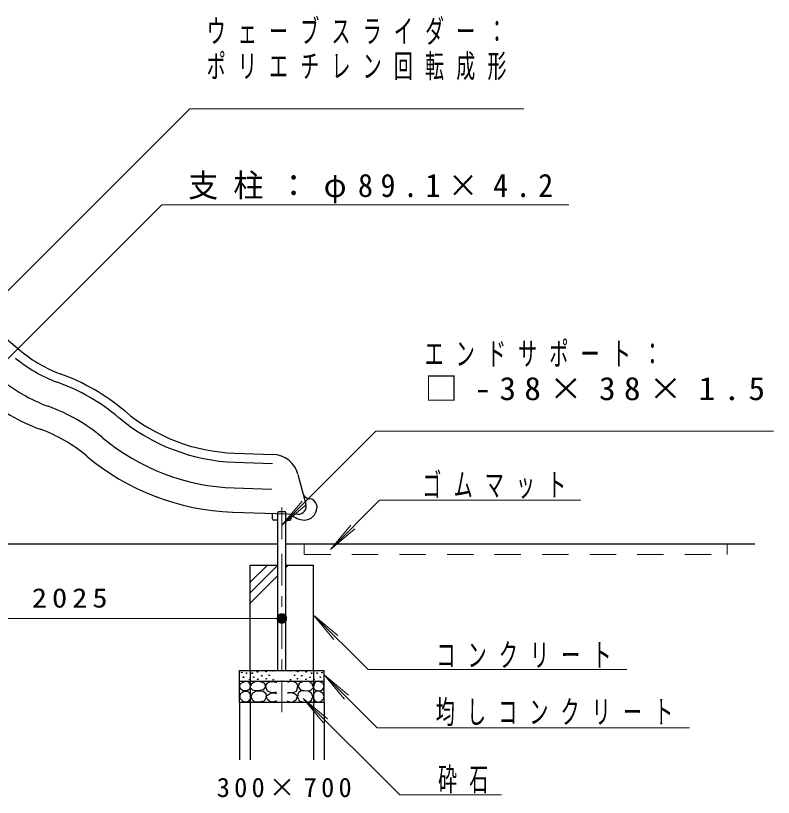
# Model space of a CAD drawing. Units: millimetres on the paper, scale 1:50. Extents: x -365 to 0, y 0 to 257.
# Drawn here: x -215.4 to -143.7, y 94.8 to 168.8 of the extents above; entities that cross this region are included whole.
import ezdxf

# ---------------------------------------------------------------- set-up
doc = ezdxf.new("R2010")
doc.units = ezdxf.units.MM
doc.linetypes.add('USER1', pattern=[4.5, 2.5, -2])
doc.linetypes.add('USER2', pattern=[6, 3, -1, 1, -1])
doc.layers.add('LY_1', color=7, linetype='Continuous', lineweight=13)
doc.styles.add('ＭＳ ゴシック', font='')
doc.styles.get('ＭＳ ゴシック').set_extended_font_data('MS Gothic')

# ---------------------------------------------------------------- blocks, each defined once
blk = doc.blocks.new('filled_dot')
at = {"color": 0, "linetype": 'Continuous', "lineweight": -2, "const_width": 1.25}
blk.add_lwpolyline([(-0.625, 0, 1), (0.625, 0, 1)], format="xyb", close=True, dxfattribs=at)

msp = doc.modelspace()

# ---------------------------------------------------------------- linework, layer by layer
at = {"layer": 'LY_1'}
for p, q in [((-198.894, 159.963), (-220.692, 138.165)), ((-198.894, 159.963), (-167.285, 159.963)), ((-201.532, 150.865), (-230.67, 121.727)), ((-201.532, 150.865), (-163.034, 150.865)), ((-181.272, 129.428), (-190.17, 120.53)), ((-181.272, 129.428), (-143.666, 129.428)), ((-180.933, 122.894), (-185.577, 118.251)), ((-180.933, 122.894), (-161.873, 122.894)), ((-190.17, 120.53), (-188.242, 122.828)), ((-190.17, 120.53), (-187.872, 122.458)), ((-185.577, 118.251), (-183.649, 120.549)), ((-185.577, 118.251), (-183.279, 120.179)), ((-193.17, 115.129), (-191.53, 116.769)), ((-193.17, 114.139), (-190.551, 116.757)), ((-189.788, 116.53), (-189.55, 116.769)), ((-193.17, 113.149), (-190.551, 115.767)), ((-187.17, 112.026), (-185.241, 109.728)), ((-187.17, 112.026), (-184.872, 110.098)), ((-182.011, 106.868), (-187.17, 112.026)), ((-190.17, 111.707), (-230.67, 111.707)), ((-182.011, 106.868), (-157.544, 106.868)), ((-186.17, 106.371), (-184.241, 104.073)), ((-186.17, 106.371), (-183.872, 104.442)), ((-181.162, 101.363), (-186.17, 106.371)), ((-188.151, 104.138), (-186.223, 101.84)), ((-188.151, 104.138), (-185.853, 102.209)), ((-179.019, 95.005), (-188.151, 104.138)), ((-181.162, 101.363), (-151.61, 101.363)), ((-179.019, 95.005), (-169.392, 95.005))]:
    msp.add_line(p, q, dxfattribs=at)
at = {"layer": 'LY_1', "lineweight": 25}
for p, q in [((-216.836, 138.689), (-214.822, 136.999)), ((-194.644, 127.362), (-191.019, 127.235)), ((-194.587, 126.499), (-191.049, 126.376)), ((-188.654, 125.354), (-187.896, 122.525)), ((-194.672, 124.061), (-191.134, 123.937)), ((-186.87, 122.391), (-186.87, 122.148)), ((-194.839, 121.785), (-188.657, 121.569)), ((-191.05, 121.149), (-191.05, 121.549)), ((-190.551, 121.179), (-190.551, 121.741)), ((-190.55, 121.149), (-190.55, 121.635)), ((-190.451, 121.841), (-189.889, 121.841)), ((-189.79, 121.149), (-189.79, 121.609)), ((-189.789, 121.179), (-189.789, 121.741)), ((-189.29, 121.149), (-189.29, 121.591)), ((-190.67, 121.029), (-190.93, 121.029)), ((-190.551, 118.769), (-190.551, 121.179)), ((-189.789, 118.769), (-189.789, 121.179)), ((-189.67, 121.029), (-189.41, 121.029)), ((-229.779, 118.769), (-190.551, 118.769)), ((-190.551, 106.769), (-190.551, 118.769)), ((-189.789, 118.769), (-188.046, 118.769)), ((-189.788, 106.769), (-189.788, 118.769)), ((-188.046, 118.769), (-148.046, 118.769)), ((-148.046, 118.769), (-145.425, 118.769)), ((-193.17, 106.769), (-193.17, 116.769)), ((-193.17, 116.769), (-190.551, 116.769)), ((-189.788, 116.769), (-187.17, 116.769)), ((-187.17, 106.769), (-187.17, 116.769)), ((-194.17, 103.769), (-194.17, 106.769)), ((-194.17, 106.769), (-186.17, 106.769)), ((-193.17, 106.769), (-193.17, 98.333)), ((-187.17, 106.769), (-187.17, 98.333)), ((-186.17, 103.769), (-186.17, 106.769)), ((-194.17, 105.769), (-186.17, 105.769)), ((-194.17, 103.769), (-194.17, 98.333)), ((-194.17, 103.769), (-186.17, 103.769)), ((-186.17, 103.769), (-186.17, 98.333))]:
    msp.add_line(p, q, dxfattribs=at)
at = {"layer": 'LY_1', "linetype": 'USER2'}
for p in [(-190.17, 122.204), (-190.17, 102.82)]:
    msp.add_line(p, (-190.17, 118.769), dxfattribs=at)
at = {"layer": 'LY_1', "linetype": 'USER1'}
for p, q in [((-188.046, 118.769), (-188.046, 117.769)), ((-148.046, 118.769), (-148.046, 117.769)), ((-188.046, 117.769), (-148.046, 117.769))]:
    msp.add_line(p, q, dxfattribs=at)
at = {"layer": 'LY_1', "lineweight": 25}
for points in [[(-194.155, 105.213), (-194.137, 105.38), (-194.066, 105.554), (-193.844, 105.679), (-193.587, 105.763), (-193.366, 105.697), (-193.21, 105.482), (-193.162, 105.273), (-193.204, 105.021), (-193.372, 104.908), (-193.605, 104.848), (-193.862, 104.86), (-194.048, 105.003)], [(-192.628, 104.858), (-192.916, 104.924), (-193.162, 105.187), (-193.039, 105.507), (-192.792, 105.696), (-192.579, 105.762), (-192.217, 105.738), (-191.815, 105.581), (-191.708, 105.236), (-191.938, 104.949), (-192.258, 104.891)], [(-187.712, 104.858), (-187.424, 104.924), (-187.178, 105.187), (-187.301, 105.507), (-187.547, 105.696), (-187.761, 105.762), (-188.123, 105.738), (-188.525, 105.581), (-188.632, 105.236), (-188.402, 104.949), (-188.081, 104.891)], [(-186.184, 105.213), (-186.202, 105.38), (-186.274, 105.554), (-186.495, 105.679), (-186.753, 105.763), (-186.974, 105.697), (-187.129, 105.482), (-187.177, 105.273), (-187.135, 105.021), (-186.968, 104.908), (-186.735, 104.848), (-186.477, 104.86), (-186.292, 105.003)], [(-193.563, 103.783), (-193.844, 103.831), (-194.096, 104.088), (-194.161, 104.333), (-194.048, 104.627), (-193.761, 104.794), (-193.408, 104.83), (-193.204, 104.615), (-193.109, 104.298), (-193.18, 104.1), (-193.324, 103.873)], [(-192.382, 103.798), (-192.727, 103.79), (-192.957, 103.963), (-193.088, 104.324), (-192.965, 104.645), (-192.653, 104.825), (-192.316, 104.858), (-191.93, 104.809), (-191.7, 104.628), (-191.65, 104.267), (-191.839, 103.864)], [(-187.958, 103.798), (-187.613, 103.79), (-187.383, 103.963), (-187.251, 104.324), (-187.375, 104.645), (-187.687, 104.825), (-188.024, 104.858), (-188.41, 104.809), (-188.64, 104.628), (-188.69, 104.267), (-188.501, 103.864)], [(-186.777, 103.783), (-186.495, 103.831), (-186.244, 104.088), (-186.178, 104.333), (-186.292, 104.627), (-186.579, 104.794), (-186.932, 104.83), (-187.135, 104.615), (-187.231, 104.298), (-187.159, 104.1), (-187.016, 103.873)]]:
    msp.add_lwpolyline(points, close=True, dxfattribs=at)
for points in [[(-190.689, 104.71), (-190.87, 104.686), (-191.133, 104.653), (-191.543, 104.809), (-191.658, 105.146), (-191.683, 105.368), (-191.552, 105.581), (-191.313, 105.713), (-191.034, 105.746), (-190.755, 105.672), (-190.689, 105.639)], [(-189.651, 104.71), (-189.47, 104.686), (-189.207, 104.653), (-188.796, 104.809), (-188.681, 105.146), (-188.657, 105.368), (-188.788, 105.581), (-189.026, 105.713), (-189.306, 105.746), (-189.585, 105.672), (-189.651, 105.639)], [(-190.681, 103.897), (-190.804, 103.848), (-191.108, 103.79), (-191.346, 103.88), (-191.56, 104.061), (-191.65, 104.349), (-191.42, 104.546), (-191.116, 104.653), (-190.853, 104.653), (-190.689, 104.612)], [(-189.659, 103.897), (-189.536, 103.848), (-189.232, 103.79), (-188.994, 103.88), (-188.78, 104.061), (-188.69, 104.349), (-188.92, 104.546), (-189.224, 104.653), (-189.487, 104.653), (-189.651, 104.612)]]:
    msp.add_lwpolyline(points, dxfattribs=at)
for centre in [(-193.959, 106.586), (-192.472, 106.66), (-191.667, 106.673), (-190.985, 106.735), (-189.355, 106.735), (-188.673, 106.673), (-187.868, 106.66), (-186.381, 106.586), (-193.798, 106.152), (-193.513, 106.537), (-193.215, 105.942), (-192.98, 106.524), (-192.831, 106.14), (-192.447, 105.954), (-192.063, 106.289), (-191.642, 106.004), (-191.369, 106.326), (-190.985, 105.905), (-189.355, 105.905), (-188.97, 106.326), (-188.698, 106.004), (-188.277, 106.289), (-187.893, 105.954), (-187.509, 106.14), (-187.36, 106.524), (-187.124, 105.942), (-186.827, 106.537), (-186.542, 106.152)]:
    msp.add_circle(centre, 0.03, dxfattribs=at)
for centre, radius, start, end in [((-206.971, 146.356), 12.214, 230, 250), ((-206.971, 146.356), 13.054, 230, 250), ((-218.079, 115.823), 20.276, 49.9892, 70.0108), ((-206.971, 146.356), 15.494, 230, 250), ((-218.079, 115.823), 19.436, 49.9892, 70.0108), ((-206.971, 146.356), 17.794, 230, 250), ((-218.079, 115.823), 16.996, 49.9892, 70.0108), ((-194.047, 144.458), 17.107, 229.99381, 268), ((-193.955, 144.613), 18.124, 230.03762, 268), ((-218.079, 115.823), 14.696, 49.9892, 70.0108), ((-193.955, 144.613), 20.565, 230.03793, 268), ((-194.047, 144.458), 22.687, 229.99381, 268), ((-191.108, 124.697), 2.54, 15, 88), ((-187.578, 123.647), 0.598, 195, 268.50315), ((-187.59, 122.326), 0.723, 5.19366, 90.23551), ((-188.631, 122.329), 0.76, 268, 15), ((-188.045, 122.204), 1.176, 269.43158, 357.25583), ((-191.209, 121.533), 0.16, 5.67388, 49.36764), ((-190.451, 121.741), 0.1, 90, 180), ((-189.889, 121.741), 0.1, 0, 90), ((-187.944, 123.036), 2.01, 227.95067, 266.79302), ((-190.93, 121.149), 0.12, 180, 270), ((-190.67, 121.149), 0.12, 270, 0), ((-189.67, 121.149), 0.12, 180, 270), ((-189.41, 121.149), 0.12, 270, 0)]:
    msp.add_arc(centre, radius, start, end, dxfattribs=at)

# ---------------------------------------------------------------- block references
at = {"layer": 'LY_1', "xscale": 0.4, "yscale": 0.4, "rotation": 180}
msp.add_blockref('filled_dot', (-190.17, 111.707), dxfattribs=at)

# ---------------------------------------------------------------- texts
at = {"layer": 'LY_1', "style": 'ＭＳ ゴシック'}
for s, insert, char_height, attachment_point in [('\\T1.64;\\W0.6;ウェーブスライダー：', (-197.285, 168.413), 2.199, 1), ('\\T1.64;\\W0.6;ポリエチレン回転成形', (-197.285, 165.113), 2.199, 1), ('\\T1.5;\\W0.95;支柱：φ89.1×4.2', (-199.034, 151.015), 2.199, 7), ('\\T1.64;\\W0.6;エンドサポート：', (-176.666, 137.878), 2.199, 1), ('\\T1.5;\\W1.05;□-38×38×1.5', (-176.666, 134.578), 2.199, 1), ('\\T1.64;\\W0.6;ゴムマット', (-176.873, 123.044), 2.199, 7), ('\\T1.33;\\W1.15;2025', (-210.011, 112.707), 1.833, 8), ('\\T1.64;\\W0.6;コンクリート', (-175.544, 107.018), 2.199, 7), ('\\T1.64;\\W0.6;均しコンクリート', (-175.61, 101.513), 2.199, 7), ('\\T1.64;\\W0.6;砕石', (-175.392, 95.155), 2.199, 7), ('\\T1.32;300×700', (-189.75, 94.769), 1.833, 8)]:
    msp.add_mtext(s, dxfattribs=dict(at, insert=insert, char_height=char_height, attachment_point=attachment_point))

doc.saveas('drawing.dxf')
